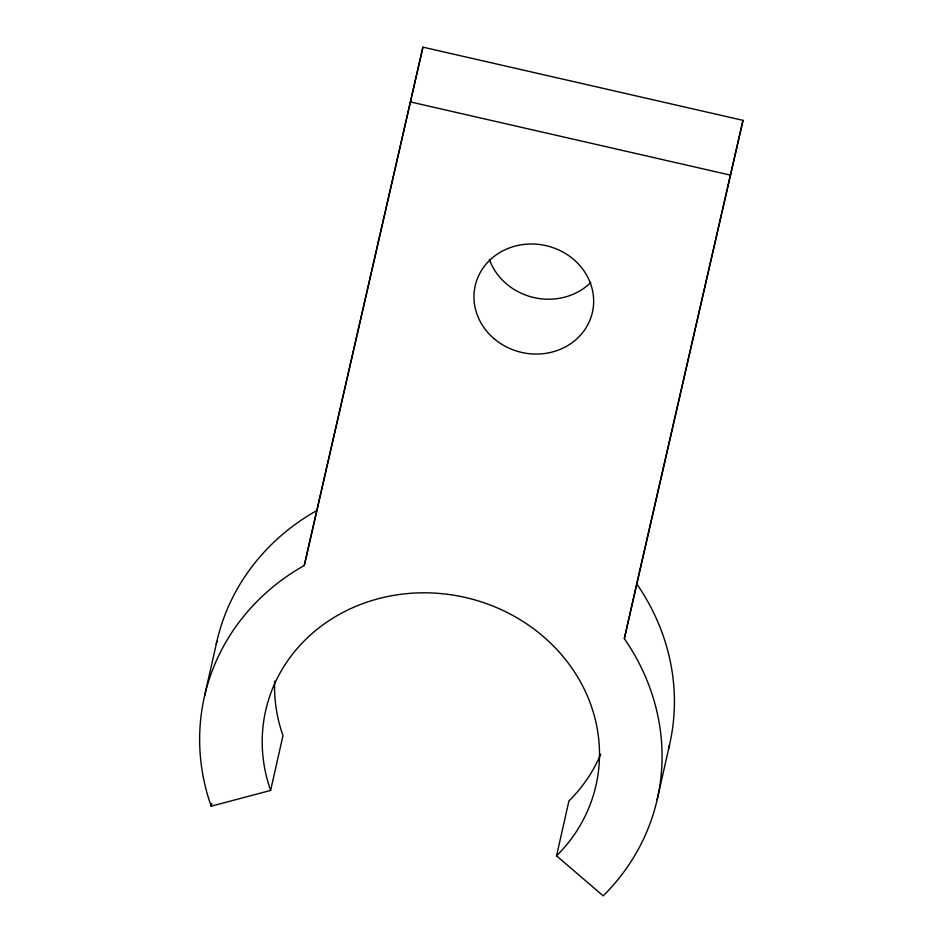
<?xml version="1.0" encoding="UTF-8"?>
<svg xmlns="http://www.w3.org/2000/svg" width="943" height="943" viewBox="0 0 943 943"><rect width="100%" height="100%" fill="white"/><g stroke="black" fill="none" stroke-linecap="round" stroke-linejoin="round"><path stroke-width="1.41" d="M204.525 696.146L216.878 641.323M668.504 749.048A232.167 211.597 12.7 0 0 636.69 583.847L624.337 638.67A232.167 211.597 12.7 0 1 603.19 895.85L556.559 855.82A169.351 154.346 12.7 0 0 465.359 597.473A169.351 154.346 12.7 0 0 270.629 790.423L211.197 806.194L211.821 803.389M211.197 806.194A232.167 211.597 12.7 0 1 304.271 565.47L422.935 47.15L743.013 120.35L624.337 638.67M304.271 565.47L422.935 47.15M270.629 790.423L282.983 735.599A169.351 154.346 12.7 0 1 274.672 681.082M556.559 855.82L568.912 800.996A169.351 154.346 12.7 0 0 600.738 754.188M657.165 799.664L669.53 744.84M637.02 582.409L743.013 120.35M410.582 101.974L730.648 175.174M216.253 644.14A232.167 211.597 12.7 0 1 316.624 510.646M590.778 282.487A60.093 54.765 12.7 0 1 489.323 259.29M493.92 338.561A60.093 54.765 12.7 0 0 592.393 312.428A60.093 54.765 12.7 0 0 515.126 246.099A60.093 54.765 12.7 0 0 493.92 338.561"/></g></svg>
